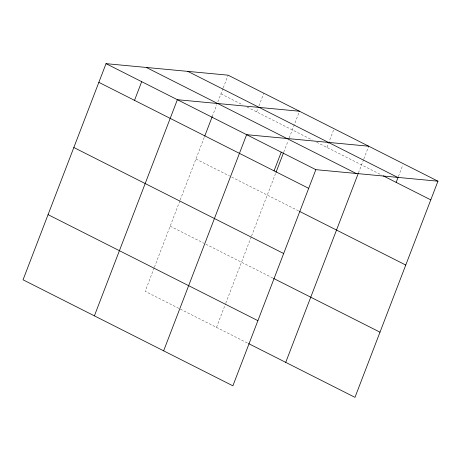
<?xml version="1.0" encoding="UTF-8"?>
<svg xmlns="http://www.w3.org/2000/svg" width="461" height="461" viewBox="0 0 461 461"><rect width="100%" height="100%" fill="white"/><g stroke="black" fill="none" stroke-linecap="round" stroke-linejoin="round"><path stroke-width="0.35" stroke-dasharray="2.31 1.73" d="M154.17 267.824L145.146 291.34L247.903 343.255M154.429 267.155L179.957 200.656M180.211 199.988L204.442 136.859M212.181 116.708L216.826 104.612M217.857 101.927L222.997 88.529M223.257 87.861L228.12 75.183M256.621 111.885L257.901 108.548M258.926 105.88L263.79 93.203M216.486 327.379L225.515 303.868M225.769 303.194L251.297 236.7M251.556 236.032L275.787 172.904M283.78 152.078L288.165 140.657M289.197 137.972L299.46 111.228M326.912 147.399L334.087 128.717M358.439 172.95L363.585 159.552M363.838 158.884L368.708 146.206M398.46 176.379L402.816 165.032M220.952 93.865L242.607 104.808M247.067 107.061L312.166 139.948M316.655 142.219L382.054 175.255M195.937 159.033L229.693 176.085M231.606 177.053L299.333 211.271M170.161 226.172L203.923 243.229M205.831 244.192L272.918 278.087"/><path stroke-width="0.69" d="M437.95 181.19L228.12 75.183L106.024 63.653L23.05 279.81L232.88 385.817L315.854 169.66L437.95 181.19L354.976 397.347L248.542 343.578M134.526 100.354L141.694 81.672M94.39 315.854L177.364 99.697L299.46 111.228M204.701 136.191L212.181 116.708M163.638 350.833L246.612 134.681L368.708 146.206M274.059 170.852L281.233 152.17M276.047 172.23L283.521 152.752M285.734 362.363L358.18 173.624M396.155 182.383L398.206 177.047M187.829 71.38L397.659 177.387M383.333 175.906L430.776 199.872M146.316 67.456L356.146 173.469M106.024 63.653L315.854 169.66M98.856 82.335L308.68 188.342M299.333 211.271L405.761 265.04M73.841 147.503L283.665 253.51M273.557 278.409L379.991 332.179M48.065 214.642L257.895 320.654"/></g></svg>
